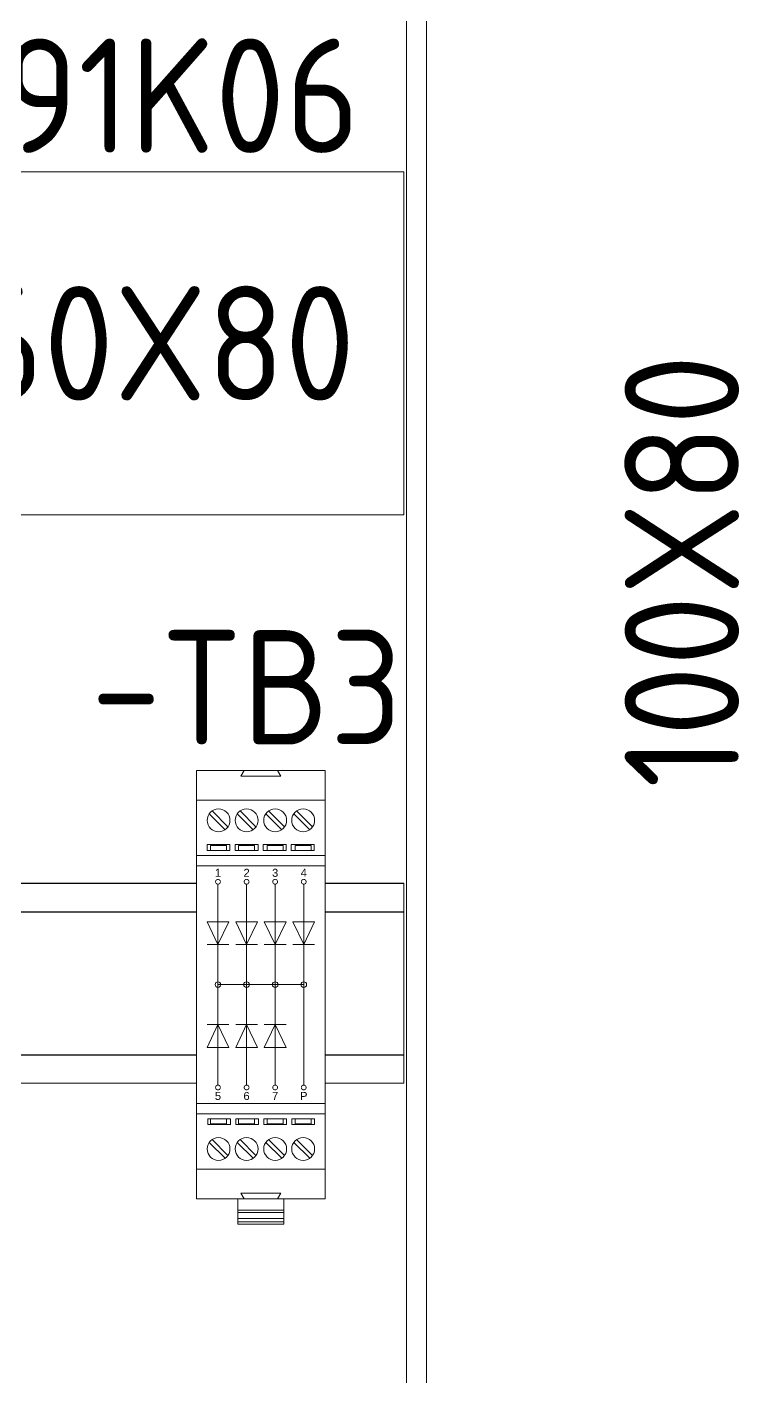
# Model space of a CAD drawing. Header units: millimetres. Extents: x 1359 to 3577, y 1333 to 3557.
# Drawn here: x 2350.2 to 2474.7, y 2265.7 to 2501.9 of the extents above; entities that cross this region are included whole.
import ezdxf
from ezdxf.enums import TextEntityAlignment as Align

# ---------------------------------------------------------------- set-up
doc = ezdxf.new("R2010")
doc.units = ezdxf.units.MM
doc.set_wipeout_variables(frame=1)
doc.layers.add('000-PI-Oprema', color=30, linetype='Continuous', lineweight=5)
doc.layers.add('000-PI-ORMAR', color=2, linetype='Continuous')
doc.layers.add('002-PI-Kabelska kanalica', color=150, linetype='Continuous')
doc.styles.add('PI0', font='isocpeur.ttf', dxfattribs={"width": 0.9})
doc.styles.get("Standard").update_dxf_attribs({"font": 'arial.ttf'})
pattern_1 = [(0, (-51194.7476, -32313.55), (0, 6.985), [5.08, -1.905]), (90, (-51194.7476, -32313.55), (-6.985, 4e-16), [5.08, -1.905])]

# ---------------------------------------------------------------- blocks, each defined once
blk = doc.blocks.new('montazna 2000x1000')
at = {"layer": '000-PI-ORMAR', "color": 0, "linetype": 'ByBlock', "lineweight": 0}
blk.add_line((899, 1890), (899, 0), dxfattribs=at)
blk = doc.blocks.new('*U50')
at = {"layer": '002-PI-Kabelska kanalica', "color": 0, "linetype": 'ByBlock', "lineweight": 0}
for p, q in [((-20, 715), (40, 715)), ((-20, -100), (-20, 715)), ((40, -100), (40, 715))]:
    blk.add_line(p, q, dxfattribs=at)
blk = doc.blocks.new('*U53')
at = {"layer": '002-PI-Kabelska kanalica', "color": 0, "linetype": 'ByBlock', "lineweight": 0}
blk.add_line((-20, -100), (-20, 1572), dxfattribs=at)
blk = doc.blocks.new('EMG 22-DIO 7P - 2950064')
at = {"layer": '000-PI-Oprema', "color": 0, "linetype": 'ByBlock', "lineweight": 0}
for p, q in [((15.25, -1.97), (7.25, -1.97)), ((7.25, -1.97), (7.25, -3.98)), ((15.25, -2.36), (7.25, -2.36)), ((15.25, -3.98), (15.25, -1.97)), ((15.25, -3.41), (7.25, -3.41)), ((15.25, -3.98), (7.25, -3.98)), ((7.25, -3.98), (7.25, -4.4)), ((15.25, -4.4), (7.25, -4.4)), ((7.25, -4.4), (7.25, -4.41)), ((15.25, -4.4), (7.25, -4.4)), ((7.25, -4.4), (7.25, -4.41)), ((7.25, -4.41), (15.25, -4.41)), ((7.25, -4.41), (15.25, -4.41)), ((15.25, -3.98), (15.25, -4.4)), ((15.25, -4.4), (15.25, -4.41)), ((15.25, -4.4), (15.25, -4.41))]:
    blk.add_line(p, q, dxfattribs=at)
at = {"color": 0, "linetype": 'ByBlock', "lineweight": 0}
blk.add_wipeout([(0, 75), (22.5, 75), (22.5, 0), (0, 0)], dxfattribs=at).dxf.layer = '000-PI-Oprema'
at = {"layer": '000-PI-Oprema', "ltscale": 0.25}
h = blk.add_hatch(dxfattribs=at)
h.set_pattern_fill('ANGLE')
h.set_pattern_definition(pattern_1)
h.paths.add_polyline_path([(3.75, 38), (3.75, 37.5), (4.25, 37.5, 0.414214)])
h.paths.add_polyline_path([(3.75, 38, 0.414214), (3.25, 37.5), (3.75, 37.5)])
h.paths.add_polyline_path([(3.75, 37.5), (3.25, 37.5, 0.414214), (3.75, 37)])
h.paths.add_polyline_path([(4.25, 37.5), (3.75, 37.5), (3.75, 37, 0.414214)])
h = blk.add_hatch(dxfattribs=at)
h.set_pattern_fill('ANGLE')
h.set_pattern_definition(pattern_1)
h.paths.add_polyline_path([(8.75, 38, 0.414214), (8.25, 37.5), (8.75, 37.5)])
h.paths.add_polyline_path([(8.75, 38), (8.75, 37.5), (9.25, 37.5, 0.414214)])
h.paths.add_polyline_path([(8.25, 37.5, 0.414214), (8.75, 37), (8.75, 37.5)])
h.paths.add_polyline_path([(8.75, 37, 0.414214), (9.25, 37.5), (8.75, 37.5)])
h.paths.add_polyline_path([(13.25, 37.5), (13.75, 37.5), (13.75, 38, 0.414214)])
h.paths.add_polyline_path([(13.75, 38), (13.75, 37.5), (14.25, 37.5, 0.414214)])
h.paths.add_polyline_path([(13.75, 37.5), (13.25, 37.5, 0.414214), (13.75, 37)])
h.paths.add_polyline_path([(13.75, 37.5), (13.75, 37, 0.414214), (14.25, 37.5)])
h.paths.add_polyline_path([(18.75, 37.5), (18.75, 38, 0.414214), (18.25, 37.5)])
h.paths.add_polyline_path([(19.25, 37.5, 0.414214), (18.75, 38), (18.75, 37.5)])
h.paths.add_polyline_path([(18.75, 37.5), (18.25, 37.5, 0.414214), (18.75, 37)])
h.paths.add_polyline_path([(18.75, 37.5), (18.75, 37, 0.414214), (19.25, 37.5)])
at = {"layer": '000-PI-Oprema', "color": 0, "linetype": 'ByBlock', "lineweight": 0}
for p, q in [((0, 75), (8.33, 75)), ((0, 69.8), (0, 75)), ((7.75, 74), (8.33, 75)), ((14.75, 74), (7.75, 74)), ((8.33, 75), (8.33, 75)), ((8.33, 75), (14.17, 75)), ((10.48, 75), (10.48, 75)), ((14.17, 75), (22.5, 75)), ((14.17, 75), (14.75, 74)), ((22.5, 75), (22.5, 69.8)), ((0, 69.8), (22.5, 69.8)), ((0, 69.8), (0, 60.1)), ((22.5, 60.1), (22.5, 69.8)), ((4.99, 64.61), (2.21, 67.39)), ((2.71, 67.89), (5.49, 65.11)), ((9.89, 64.61), (7.11, 67.39)), ((7.61, 67.89), (10.39, 65.11)), ((11.75, 66.25), (11.75, 66.25)), ((14.89, 64.61), (12.11, 67.39)), ((12.61, 67.89), (15.39, 65.11)), ((19.79, 64.61), (17.01, 67.39)), ((17.51, 67.89), (20.29, 65.11)), ((5.49, 65.11), (5.49, 65.11)), ((1.85, 62), (1.85, 61)), ((5.85, 62), (1.85, 62)), ((2.45, 61.83), (2.45, 61)), ((5.25, 61.83), (2.45, 61.83)), ((5.25, 61), (5.25, 61.83)), ((5.85, 61), (5.85, 62)), ((10.75, 62), (6.75, 62)), ((6.75, 62), (6.75, 61)), ((7.35, 61.83), (7.35, 61)), ((10.15, 61.83), (7.35, 61.83)), ((10.15, 61), (10.15, 61.83)), ((10.75, 61), (10.75, 62)), ((11.65, 62), (11.65, 61)), ((15.65, 62), (11.65, 62)), ((12.35, 61.83), (12.35, 61)), ((15.15, 61.83), (12.35, 61.83)), ((15.15, 61), (15.15, 61.83)), ((15.65, 61), (15.65, 62)), ((16.55, 62), (16.55, 61)), ((20.55, 62), (16.55, 62)), ((17.25, 61.83), (17.25, 61)), ((20.05, 61.83), (17.25, 61.83)), ((20.05, 61), (20.05, 61.83)), ((20.55, 61), (20.55, 62)), ((0, 60.1), (0, 58.3)), ((0, 60.1), (22.5, 60.1)), ((1.85, 61), (5.85, 61)), ((6.75, 61), (10.75, 61)), ((11.65, 61), (15.65, 61)), ((16.55, 61), (20.55, 61)), ((22.5, 58.3), (22.5, 60.1)), ((0, 16.7), (0, 58.3)), ((0, 58.3), (0, 58.3)), ((22.5, 58.3), (0, 58.3)), ((22.5, 58.3), (22.5, 16.7)), ((22.5, 58.3), (22.5, 58.3)), ((0, 16.7), (0, 14.9)), ((0, 16.7), (22.5, 16.7)), ((22.5, 14.9), (22.5, 16.7)), ((22.5, 14.9), (0, 14.9)), ((0, 14.9), (0, 5.2)), ((22.5, 5.2), (22.5, 14.9)), ((1.95, 14), (1.95, 13)), ((5.95, 14), (1.95, 14)), ((1.95, 13), (5.95, 13)), ((2.45, 14), (2.45, 13.17)), ((2.45, 13.17), (5.25, 13.17)), ((5.25, 13.17), (5.25, 14)), ((5.95, 13), (5.95, 14)), ((6.85, 14), (6.85, 13)), ((10.85, 14), (6.85, 14)), ((6.85, 13), (10.85, 13)), ((7.35, 14), (7.35, 13.17)), ((7.35, 13.17), (10.15, 13.17)), ((10.15, 13.17), (10.15, 14)), ((10.85, 13), (10.85, 14)), ((11.75, 14), (11.75, 13)), ((15.75, 14), (11.75, 14)), ((11.75, 13), (15.75, 13)), ((12.35, 14), (12.35, 13.17)), ((12.35, 13.17), (15.15, 13.17)), ((15.15, 13.17), (15.15, 14)), ((15.75, 13), (15.75, 14)), ((16.65, 14), (16.65, 13)), ((20.65, 14), (16.65, 14)), ((16.65, 13), (20.65, 13)), ((17.25, 14), (17.25, 13.17)), ((17.25, 13.17), (20.05, 13.17)), ((20.05, 13.17), (20.05, 14)), ((20.65, 13), (20.65, 14)), ((4.99, 7.11), (2.21, 9.89)), ((2.71, 10.39), (5.49, 7.61)), ((9.89, 7.11), (7.11, 9.89)), ((7.61, 10.39), (10.39, 7.61)), ((14.89, 7.11), (12.11, 9.89)), ((12.61, 10.39), (15.39, 7.61)), ((19.79, 7.11), (17.01, 9.89)), ((17.51, 10.39), (20.29, 7.61)), ((15.75, 8.75), (15.75, 8.75)), ((22.5, 5.2), (0, 5.2)), ((0, 0), (0, 5.2)), ((22.5, 5.2), (22.5, 0)), ((0, 0), (8.33, 0)), ((7.25, 0), (7.25, -1.97)), ((8.33, 0), (7.75, 1)), ((7.75, 1), (14.75, 1)), ((14.17, 0), (8.33, 0)), ((8.33, 0), (8.33, 0)), ((10.48, 0), (10.48, 0)), ((12.02, 0), (12.02, 0)), ((14.75, 1), (14.17, 0)), ((14.17, 0), (22.5, 0)), ((14.17, 0), (14.17, 0)), ((15.25, 0), (15.25, -1.97))]:
    blk.add_line(p, q, dxfattribs=at)
at = {"layer": '000-PI-Oprema', "color": 0, "linetype": 'ByBlock', "lineweight": 0, "ltscale": 0.25}
for p, q in [((3.75, 37.5), (3.75, 55.08)), ((8.75, 37.5), (8.75, 55.08)), ((13.75, 37.5), (13.75, 55.08)), ((18.75, 37.5), (18.75, 55.08)), ((5.65, 48.5), (1.85, 48.5)), ((3.75, 44.5), (1.85, 48.5)), ((5.65, 48.5), (3.75, 44.5)), ((10.65, 48.5), (6.85, 48.5)), ((8.75, 44.5), (6.85, 48.5)), ((10.65, 48.5), (8.75, 44.5)), ((15.65, 48.5), (11.85, 48.5)), ((13.75, 44.5), (11.85, 48.5)), ((15.65, 48.5), (13.75, 44.5)), ((20.65, 48.5), (16.85, 48.5)), ((18.75, 44.5), (16.85, 48.5)), ((20.65, 48.5), (18.75, 44.5)), ((5.65, 44.5), (1.85, 44.5)), ((10.65, 44.5), (6.85, 44.5)), ((11.25, 44.74), (11.25, 44.74)), ((15.65, 44.5), (11.85, 44.5)), ((20.65, 44.5), (16.85, 44.5)), ((3.75, 37.5), (18.75, 37.5)), ((3.75, 37.5), (3.75, 19.93)), ((8.75, 37.5), (8.75, 19.93)), ((13.75, 37.5), (13.75, 19.93)), ((18.75, 37.5), (18.75, 19.93)), ((5.65, 30.5), (1.85, 30.5)), ((3.75, 30.5), (1.85, 26.5)), ((5.65, 26.5), (3.75, 30.5)), ((10.65, 30.5), (6.85, 30.5)), ((8.75, 30.5), (6.85, 26.5)), ((10.65, 26.5), (8.75, 30.5)), ((15.65, 30.5), (11.85, 30.5)), ((13.75, 30.5), (11.85, 26.5)), ((15.65, 26.5), (13.75, 30.5)), ((5.65, 26.5), (1.85, 26.5)), ((10.65, 26.5), (6.85, 26.5)), ((15.65, 26.5), (11.85, 26.5))]:
    blk.add_line(p, q, dxfattribs=at)
at = {"layer": '000-PI-Oprema', "color": 0, "linetype": 'ByBlock', "lineweight": 0, "ltscale": 0.25, "const_width": 0.15}
for points in [[(3.33, 55.5, -1), (4.17, 55.5, -1)], [(8.33, 55.5, -1), (9.17, 55.5, -1)], [(13.33, 55.5, -1), (14.17, 55.5, -1)], [(18.33, 55.5, -1), (19.17, 55.5, -1)], [(3.33, 19.5, 1), (4.17, 19.5, 1)], [(8.33, 19.5, 1), (9.17, 19.5, 1)], [(13.33, 19.5, 1), (14.17, 19.5, 1)], [(18.33, 19.5, 1), (19.17, 19.5, 1)]]:
    blk.add_lwpolyline(points, format="xyb", close=True, dxfattribs=at)
at = {"layer": '000-PI-Oprema', "color": 0, "linetype": 'ByBlock', "lineweight": 0, "ltscale": 0.25}
for centre in [(3.75, 37.5), (8.75, 37.5), (13.75, 37.5), (18.75, 37.5)]:
    blk.add_circle(centre, 0.5, dxfattribs=at)
at = {"layer": '000-PI-Oprema', "color": 0, "linetype": 'ByBlock', "lineweight": 0}
for centre, start, end in [((3.85, 66.25), 90, 270), ((3.85, 66.25), 270, 90), ((8.75, 66.25), 0, 180), ((8.75, 66.25), 180, 0), ((13.75, 66.25), 0, 180), ((13.75, 66.25), 180, 0), ((18.65, 66.25), 90, 270), ((18.65, 66.25), 270, 90), ((3.85, 8.75), 90, 270), ((3.85, 8.75), 270, 90), ((8.75, 8.75), 0, 180), ((13.75, 8.75), 0, 180), ((18.65, 8.75), 90, 270), ((18.65, 8.75), 270, 90), ((8.75, 8.75), 180, 0), ((13.75, 8.75), 180, 0)]:
    blk.add_arc(centre, 2, start, end, dxfattribs=at)
at = {"layer": '000-PI-Oprema', "color": 0, "linetype": 'ByBlock', "lineweight": 0, "ltscale": 0.25}
for s, p in [('1', (3.75, 55.95)), ('2', (8.75, 55.95)), ('3', (13.75, 55.95)), ('4', (18.75, 55.95)), ('5', (3.75, 16.9)), ('6', (8.75, 16.9)), ('7', (13.75, 16.9)), ('P', (18.75, 16.9))]:
    blk.add_text(s, height=1.4, dxfattribs=at).set_placement(p, align=Align.BOTTOM_CENTER)

msp = doc.modelspace()

# ---------------------------------------------------------------- linework, layer by layer
for p, q in [((1601.071, 2352.056), (2416.071, 2352.056)), ((1601.071, 2347.056), (2416.071, 2347.056)), ((1601.071, 2322.056), (2416.071, 2322.056))]:
    msp.add_line(p, q)
at = {"layer": '002-PI-Kabelska kanalica', "color": 0, "linetype": 'ByBlock', "lineweight": 0, "ltscale": 0.25}
for points in [[(1601.071, 2352.056), (1601.071, 2317.056), (2416.071, 2317.056)], [(2416.071, 2317.056), (2416.071, 2352.056)]]:
    msp.add_lwpolyline(points, dxfattribs=at)

# ---------------------------------------------------------------- block references
at = {"layer": '002-PI-Kabelska kanalica', "color": 0, "linetype": 'ByBlock', "lineweight": 0}
msp.add_blockref('montazna 2000x1000', (1521.071, 1461.556), dxfattribs=at)
at = {"layer": '002-PI-Kabelska kanalica', "color": 0, "linetype": 'ByBlock', "lineweight": 0, "xscale": -1, "rotation": 180}
msp.add_blockref('*U53', (2436.571, 3251.556), dxfattribs=at)
at = {"layer": '002-PI-Kabelska kanalica', "color": 0, "linetype": 'ByBlock', "lineweight": 0, "rotation": 270}
msp.add_blockref('*U50', (1701.071, 2456.556), dxfattribs=at)

# ---------------------------------------------------------------- texts
at = {"layer": '002-PI-Kabelska kanalica', "color": 0, "linetype": 'ByBlock', "lineweight": 0, "style": 'PI0', "width": 0.9}
for s, p in [('-91K02...-91K06', (2326.058, 2489.905)), ('-TB3', (2388.602, 2386.398))]:
    msp.add_text(s, height=20, dxfattribs=at).set_placement(p, align=Align.MIDDLE)
at = {"layer": '002-PI-Kabelska kanalica', "color": 0, "linetype": 'ByBlock', "lineweight": 0, "insert": (2373.805, 2446.556), "char_height": 20, "width": 16.78721, "attachment_point": 5, "style": 'PI0'}
msp.add_mtext('60X80', dxfattribs=at)
at = {"layer": '002-PI-Kabelska kanalica', "color": 0, "linetype": 'ByBlock', "lineweight": 0, "insert": (2464.696, 2406.668), "char_height": 20, "width": 16.78721, "attachment_point": 5, "rotation": 90, "style": 'PI0'}
msp.add_mtext('100X80', dxfattribs=at)

# ---------------------------------------------------------------- next in the draw order: block references
at = {"layer": '002-PI-Kabelska kanalica', "color": 0, "linetype": 'ByBlock', "lineweight": 0}
msp.add_blockref('EMG 22-DIO 7P - 2950064', (2379.832, 2296.818), dxfattribs=at)

doc.saveas('drawing.dxf')
